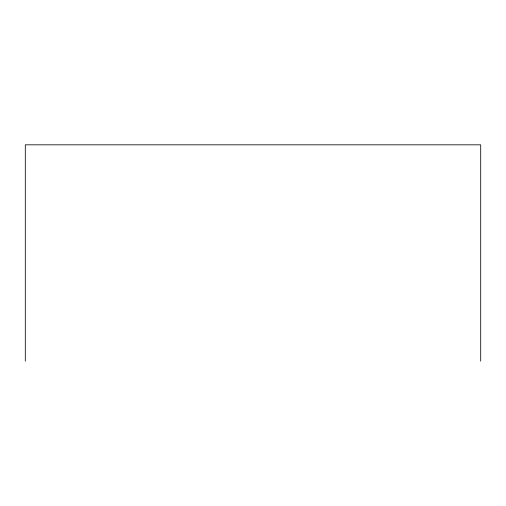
<?xml version="1.0" encoding="UTF-8"?>
<svg xmlns="http://www.w3.org/2000/svg" width="506" height="506" viewBox="0 0 506 506"><rect width="100%" height="100%" fill="white"/><g stroke="black" fill="none" stroke-linecap="round" stroke-linejoin="round"><path stroke-width="0.76" d="M480.7 361.176L480.7 144.824L25.3 144.824L25.3 361.176"/></g></svg>
